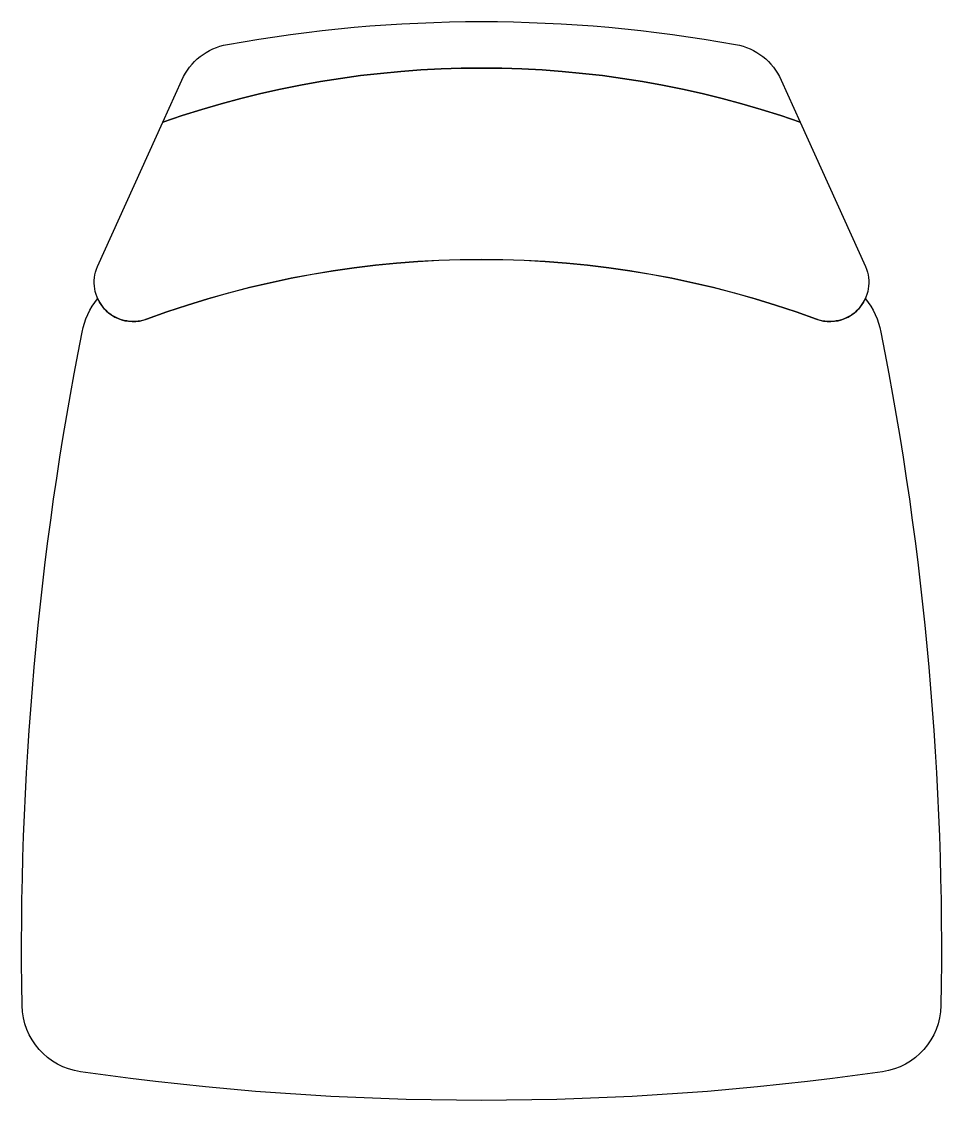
# Model space of a CAD drawing. Header units: millimetres. Extents: x -230 to 230, y -270 to 270.
import ezdxf

# ---------------------------------------------------------------- set-up
doc = ezdxf.new("R2010")
doc.units = ezdxf.units.MM
doc.header["$LTSCALE"] = 0.001

msp = doc.modelspace()

# ---------------------------------------------------------------- linework, layer by layer
for points in [[(-159.4, 219.6), (-149.9, 240.6, -0.247566), (-127.1, 258.4, -0.090094), (127.1, 258.4, -0.247566), (149.9, 240.6), (159.4, 219.6, 0.169357), (-159.4, 219.6)], [(-192, 147.3), (-159.4, 219.6, -0.169357), (159.4, 219.6), (192, 147.3, -0.663965), (167.5, 121, 0.17824), (-167.5, 121, -0.663965), (-192, 147.3)], [(-229.8, -222.4, -0.053084), (-199.8, 114.5, -0.123099), (-192, 131.2, 0.392708), (-167.5, 121, -0.178515), (167.5, 121, 0.392708), (192, 131.2, -0.123099), (199.8, 114.5, -0.053084), (229.8, -222.4, -0.368662), (200.6, -255.5, -0.071539), (-200.6, -255.5, -0.368662), (-229.8, -222.4)]]:
    msp.add_lwpolyline(points, format="xyb")

doc.saveas('drawing.dxf')
